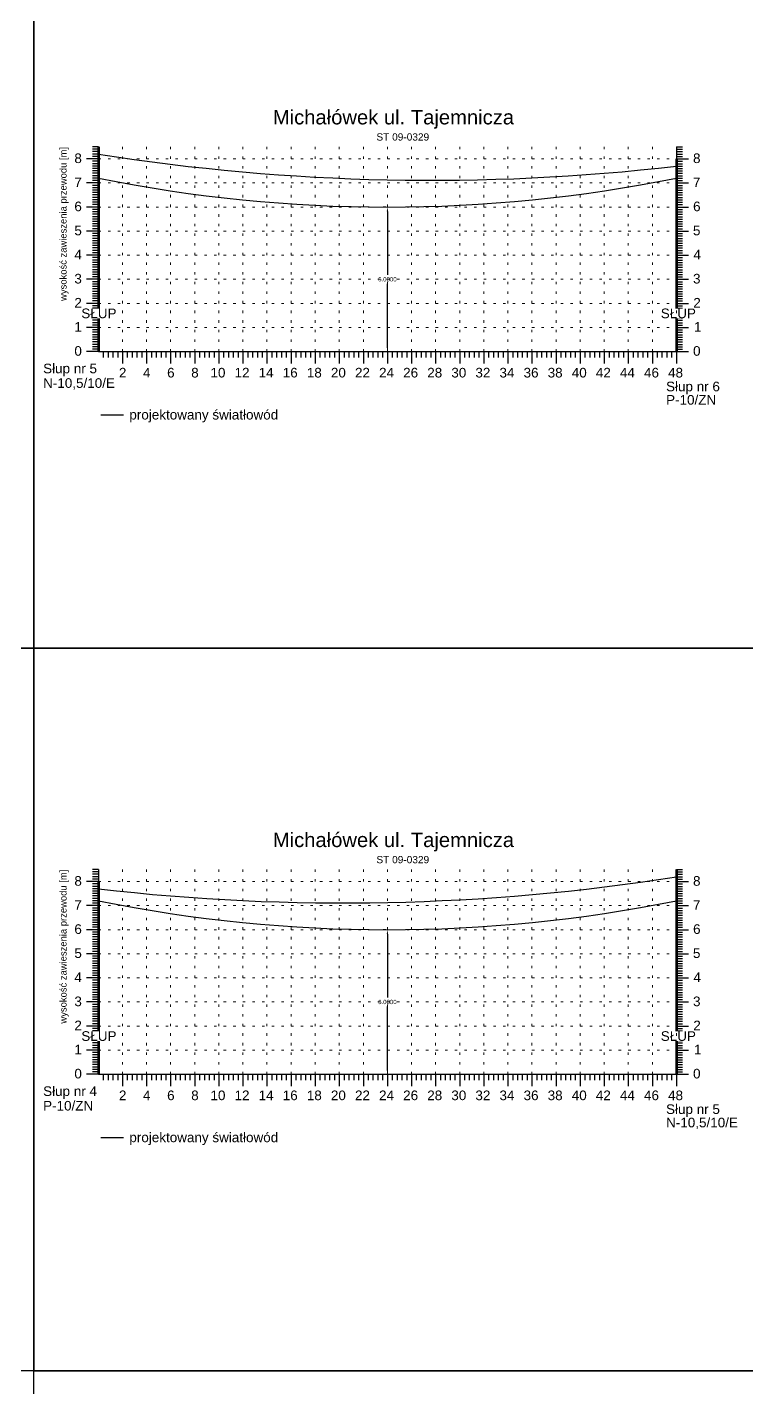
# Model space of a CAD drawing. Header units: metres. Extents: x -155 to 1812, y 681 to 886.
# Drawn here: x 1104.3 to 1134.2, y 739.8 to 796.3 of the extents above; entities that cross this region are included whole.
import ezdxf

# ---------------------------------------------------------------- set-up
doc = ezdxf.new("R2010")
doc.units = ezdxf.units.M
doc.header["$MEASUREMENT"] = 0
doc.linetypes.add('ACAD_ISO07W100', pattern=[3, 0, -3])
doc.layers.add('ramka', color=7, linetype='Continuous', plot=False)
doc.styles.get("Standard").update_dxf_attribs({"font": 'arial.ttf'})
doc.dimstyles.get("Standard").update_dxf_attribs({"dimtxt": 0.18, "dimasz": 0.18, "dimexe": 0.18, "dimexo": 0.0625, "dimgap": 0.09, "dimtad": 0, "dimtih": 1, "dimtoh": 1, "dimdec": 4, "dimzin": 0, "dimdsep": 46, "dimtxsty": 'Standard', "dimcen": 0.09, "dimadec": 0, "dimazin": 0, "dimtfac": 1, "dimtdec": 4, "dimtofl": 0, "dimtmove": 0, "dimatfit": 3, "dimfxl": 1, "dimtolj": 1, "dimtzin": 0, "dimarcsym": 0})

# ---------------------------------------------------------------- blocks, each defined once
blk = doc.blocks.new('*D316')
at = {"color": 0, "lineweight": -2}
for p, q in [((1119.167, 788.833), (1119.049, 788.833)), ((1119.229, 788.653), (1119.229, 786.015)), ((1119.229, 783.013), (1119.229, 785.651)), ((1109.892, 782.833), (1119.409, 782.833))]:
    blk.add_line(p, q, dxfattribs=at)
at = {"color": 0}
for points in [[(1119.259, 788.653), (1119.199, 788.653), (1119.229, 788.833)], [(1119.199, 783.013), (1119.259, 783.013), (1119.229, 782.833)]]:
    blk.add_solid(points, dxfattribs=at)
at = {"layer": 'Defpoints', "color": 0}
for p in [(1119.229, 788.833), (1109.829, 782.833), (1119.229, 782.833)]:
    blk.add_point(p, dxfattribs=at)
at = {"color": 0, "lineweight": 25, "insert": (1119.229, 785.833), "char_height": 0.18, "attachment_point": 5}
blk.add_mtext('\\A1;6.0000', dxfattribs=at)
blk = doc.blocks.new('*D215')
at = {"color": 0, "lineweight": -2}
for p, q in [((1119.167, 758.833), (1119.049, 758.833)), ((1119.229, 758.653), (1119.229, 756.015)), ((1119.229, 753.013), (1119.229, 755.651)), ((1109.892, 752.833), (1119.409, 752.833))]:
    blk.add_line(p, q, dxfattribs=at)
at = {"color": 0}
for points in [[(1119.259, 758.653), (1119.199, 758.653), (1119.229, 758.833)], [(1119.199, 753.013), (1119.259, 753.013), (1119.229, 752.833)]]:
    blk.add_solid(points, dxfattribs=at)
at = {"layer": 'Defpoints', "color": 0}
for p in [(1119.229, 758.833), (1109.829, 752.833), (1119.229, 752.833)]:
    blk.add_point(p, dxfattribs=at)
at = {"color": 0, "lineweight": 25, "insert": (1119.229, 755.833), "char_height": 0.18, "attachment_point": 5}
blk.add_mtext('\\A1;6.0000', dxfattribs=at)

msp = doc.modelspace()

# ---------------------------------------------------------------- linework, layer by layer
for p, q in [((1107.22936, 791.33334), (1106.97936, 791.33334)), ((1107.22936, 791.33334), (1107.22936, 782.83334)), ((1131.22936, 791.33334), (1131.22936, 782.83334)), ((1131.22936, 791.33334), (1131.47936, 791.33334)), ((1107.22936, 790.83334), (1106.72936, 790.83334)), ((1107.22936, 790.83334), (1106.72936, 790.83334)), ((1107.22936, 791.23334), (1106.97936, 791.23334)), ((1107.22936, 791.13334), (1106.97936, 791.13334)), ((1107.22936, 791.03334), (1106.97936, 791.03334)), ((1107.22936, 790.93334), (1106.97936, 790.93334)), ((1107.22936, 790.73334), (1106.97936, 790.73334)), ((1131.22936, 791.23334), (1131.47936, 791.23334)), ((1131.22936, 791.13334), (1131.47936, 791.13334)), ((1131.22936, 791.03334), (1131.47936, 791.03334)), ((1131.22936, 790.93334), (1131.47936, 790.93334)), ((1131.22936, 790.83334), (1131.72936, 790.83334)), ((1131.22936, 790.83334), (1131.72936, 790.83334)), ((1131.22936, 790.73334), (1131.47936, 790.73334)), ((1107.22936, 790.63334), (1106.97936, 790.63334)), ((1107.22936, 790.53334), (1106.97936, 790.53334)), ((1107.22936, 790.43334), (1106.97936, 790.43334)), ((1107.22936, 790.33334), (1106.97936, 790.33334)), ((1107.22936, 790.23334), (1106.97936, 790.23334)), ((1131.22936, 790.63334), (1131.47936, 790.63334)), ((1131.22936, 790.53334), (1131.47936, 790.53334)), ((1131.22936, 790.43334), (1131.47936, 790.43334)), ((1131.22936, 790.33334), (1131.47936, 790.33334)), ((1131.22936, 790.23334), (1131.47936, 790.23334)), ((1107.22936, 789.83334), (1106.72936, 789.83334)), ((1107.22936, 789.83334), (1106.72936, 789.83334)), ((1107.22936, 790.13334), (1106.97936, 790.13334)), ((1107.22936, 790.03334), (1106.97936, 790.03334)), ((1107.22936, 789.93334), (1106.97936, 789.93334)), ((1107.22936, 789.73334), (1106.97936, 789.73334)), ((1107.22936, 789.63334), (1106.97936, 789.63334)), ((1131.22936, 790.13334), (1131.47936, 790.13334)), ((1131.22936, 790.03334), (1131.47936, 790.03334)), ((1131.22936, 789.93334), (1131.47936, 789.93334)), ((1131.22936, 789.83334), (1131.72936, 789.83334)), ((1131.22936, 789.83334), (1131.72936, 789.83334)), ((1131.22936, 789.73334), (1131.47936, 789.73334)), ((1131.22936, 789.63334), (1131.47936, 789.63334)), ((1107.22936, 789.53334), (1106.97936, 789.53334)), ((1107.22936, 789.43334), (1106.97936, 789.43334)), ((1107.22936, 789.33334), (1106.97936, 789.33334)), ((1107.22936, 789.23334), (1106.97936, 789.23334)), ((1107.22936, 789.13334), (1106.97936, 789.13334)), ((1107.22936, 789.03334), (1106.97936, 789.03334)), ((1131.22936, 789.53334), (1131.47936, 789.53334)), ((1131.22936, 789.43334), (1131.47936, 789.43334)), ((1131.22936, 789.33334), (1131.47936, 789.33334)), ((1131.22936, 789.23334), (1131.47936, 789.23334)), ((1131.22936, 789.13334), (1131.47936, 789.13334)), ((1131.22936, 789.03334), (1131.47936, 789.03334)), ((1107.22936, 788.83334), (1106.72936, 788.83334)), ((1107.22936, 788.83334), (1106.72936, 788.83334)), ((1107.22936, 788.93334), (1106.97936, 788.93334)), ((1107.22936, 788.73334), (1106.97936, 788.73334)), ((1107.22936, 788.63334), (1106.97936, 788.63334)), ((1107.22936, 788.53334), (1106.97936, 788.53334)), ((1131.22936, 788.93334), (1131.47936, 788.93334)), ((1131.22936, 788.83334), (1131.72936, 788.83334)), ((1131.22936, 788.83334), (1131.72936, 788.83334)), ((1131.22936, 788.73334), (1131.47936, 788.73334)), ((1131.22936, 788.63334), (1131.47936, 788.63334)), ((1131.22936, 788.53334), (1131.47936, 788.53334)), ((1107.22936, 788.43334), (1106.97936, 788.43334)), ((1107.22936, 788.33334), (1106.97936, 788.33334)), ((1107.22936, 788.23334), (1106.97936, 788.23334)), ((1107.22936, 788.13334), (1106.97936, 788.13334)), ((1107.22936, 788.03334), (1106.97936, 788.03334)), ((1107.22936, 787.93334), (1106.97936, 787.93334)), ((1131.22936, 788.43334), (1131.47936, 788.43334)), ((1131.22936, 788.33334), (1131.47936, 788.33334)), ((1131.22936, 788.23334), (1131.47936, 788.23334)), ((1131.22936, 788.13334), (1131.47936, 788.13334)), ((1131.22936, 788.03334), (1131.47936, 788.03334)), ((1131.22936, 787.93334), (1131.47936, 787.93334)), ((1107.22936, 787.83334), (1106.72936, 787.83334)), ((1107.22936, 787.83334), (1106.72936, 787.83334)), ((1107.22936, 787.73334), (1106.97936, 787.73334)), ((1107.22936, 787.63334), (1106.97936, 787.63334)), ((1107.22936, 787.53334), (1106.97936, 787.53334)), ((1107.22936, 787.43334), (1106.97936, 787.43334)), ((1131.22936, 787.83334), (1131.72936, 787.83334)), ((1131.22936, 787.83334), (1131.72936, 787.83334)), ((1131.22936, 787.73334), (1131.47936, 787.73334)), ((1131.22936, 787.63334), (1131.47936, 787.63334)), ((1131.22936, 787.53334), (1131.47936, 787.53334)), ((1131.22936, 787.43334), (1131.47936, 787.43334)), ((1107.22936, 786.83334), (1106.72936, 786.83334)), ((1107.22936, 786.83334), (1106.72936, 786.83334)), ((1107.22936, 787.33334), (1106.97936, 787.33334)), ((1107.22936, 787.23334), (1106.97936, 787.23334)), ((1107.22936, 787.13334), (1106.97936, 787.13334)), ((1107.22936, 787.03334), (1106.97936, 787.03334)), ((1107.22936, 786.93334), (1106.97936, 786.93334)), ((1131.22936, 787.33334), (1131.47936, 787.33334)), ((1131.22936, 787.23334), (1131.47936, 787.23334)), ((1131.22936, 787.13334), (1131.47936, 787.13334)), ((1131.22936, 787.03334), (1131.47936, 787.03334)), ((1131.22936, 786.93334), (1131.47936, 786.93334)), ((1131.22936, 786.83334), (1131.72936, 786.83334)), ((1131.22936, 786.83334), (1131.72936, 786.83334)), ((1107.22936, 786.73334), (1106.97936, 786.73334)), ((1107.22936, 786.63334), (1106.97936, 786.63334)), ((1107.22936, 786.53334), (1106.97936, 786.53334)), ((1107.22936, 786.43334), (1106.97936, 786.43334)), ((1107.22936, 786.33334), (1106.97936, 786.33334)), ((1107.22936, 786.23334), (1106.97936, 786.23334)), ((1131.22936, 786.73334), (1131.47936, 786.73334)), ((1131.22936, 786.63334), (1131.47936, 786.63334)), ((1131.22936, 786.53334), (1131.47936, 786.53334)), ((1131.22936, 786.43334), (1131.47936, 786.43334)), ((1131.22936, 786.33334), (1131.47936, 786.33334)), ((1131.22936, 786.23334), (1131.47936, 786.23334)), ((1107.22936, 785.83334), (1106.72936, 785.83334)), ((1107.22936, 785.83334), (1106.72936, 785.83334)), ((1107.22936, 786.13334), (1106.97936, 786.13334)), ((1107.22936, 786.03334), (1106.97936, 786.03334)), ((1107.22936, 785.93334), (1106.97936, 785.93334)), ((1107.22936, 785.73334), (1106.97936, 785.73334)), ((1131.22936, 786.13334), (1131.47936, 786.13334)), ((1131.22936, 786.03334), (1131.47936, 786.03334)), ((1131.22936, 785.93334), (1131.47936, 785.93334)), ((1131.22936, 785.83334), (1131.72936, 785.83334)), ((1131.22936, 785.83334), (1131.72936, 785.83334)), ((1131.22936, 785.73334), (1131.47936, 785.73334)), ((1107.22936, 785.63334), (1106.97936, 785.63334)), ((1107.22936, 785.53334), (1106.97936, 785.53334)), ((1107.22936, 785.43334), (1106.97936, 785.43334)), ((1107.22936, 785.33334), (1106.97936, 785.33334)), ((1107.22936, 785.23334), (1106.97936, 785.23334)), ((1107.22936, 785.13334), (1106.97936, 785.13334)), ((1131.22936, 785.63334), (1131.47936, 785.63334)), ((1131.22936, 785.53334), (1131.47936, 785.53334)), ((1131.22936, 785.43334), (1131.47936, 785.43334)), ((1131.22936, 785.33334), (1131.47936, 785.33334)), ((1131.22936, 785.23334), (1131.47936, 785.23334)), ((1131.22936, 785.13334), (1131.47936, 785.13334)), ((1107.22936, 784.83334), (1106.72936, 784.83334)), ((1107.22936, 784.83334), (1106.72936, 784.83334)), ((1107.22936, 785.03334), (1106.97936, 785.03334)), ((1107.22936, 784.93334), (1106.97936, 784.93334)), ((1107.22936, 784.73334), (1106.97936, 784.73334)), ((1107.22936, 784.63334), (1106.97936, 784.63334)), ((1107.22936, 784.53334), (1106.97936, 784.53334)), ((1131.22936, 785.03334), (1131.47936, 785.03334)), ((1131.22936, 784.93334), (1131.47936, 784.93334)), ((1131.22936, 784.83334), (1131.72936, 784.83334)), ((1131.22936, 784.83334), (1131.72936, 784.83334)), ((1131.22936, 784.73334), (1131.47936, 784.73334)), ((1131.22936, 784.63334), (1131.47936, 784.63334)), ((1131.22936, 784.53334), (1131.47936, 784.53334)), ((1107.22936, 784.43334), (1106.97936, 784.43334)), ((1107.22936, 784.33334), (1106.97936, 784.33334)), ((1107.22936, 784.23334), (1106.97936, 784.23334)), ((1107.22936, 784.13334), (1106.97936, 784.13334)), ((1107.22936, 784.03334), (1106.97936, 784.03334)), ((1131.22936, 784.43334), (1131.47936, 784.43334)), ((1131.22936, 784.33334), (1131.47936, 784.33334)), ((1131.22936, 784.23334), (1131.47936, 784.23334)), ((1131.22936, 784.13334), (1131.47936, 784.13334)), ((1131.22936, 784.03334), (1131.47936, 784.03334)), ((1107.22936, 783.83334), (1106.72936, 783.83334)), ((1107.22936, 783.83334), (1106.72936, 783.83334)), ((1107.22936, 783.93334), (1106.97936, 783.93334)), ((1107.22936, 783.73334), (1106.97936, 783.73334)), ((1107.22936, 783.63334), (1106.97936, 783.63334)), ((1107.22936, 783.53334), (1106.97936, 783.53334)), ((1107.22936, 783.43334), (1106.97936, 783.43334)), ((1131.22936, 783.93334), (1131.47936, 783.93334)), ((1131.22936, 783.83334), (1131.72936, 783.83334)), ((1131.22936, 783.83334), (1131.72936, 783.83334)), ((1131.22936, 783.73334), (1131.47936, 783.73334)), ((1131.22936, 783.63334), (1131.47936, 783.63334)), ((1131.22936, 783.53334), (1131.47936, 783.53334)), ((1131.22936, 783.43334), (1131.47936, 783.43334)), ((1107.22936, 782.83334), (1106.72936, 782.83334)), ((1107.22936, 783.33334), (1106.97936, 783.33334)), ((1107.22936, 783.23334), (1106.97936, 783.23334)), ((1107.22936, 783.13334), (1106.97936, 783.13334)), ((1107.22936, 783.03334), (1106.97936, 783.03334)), ((1107.22936, 782.93334), (1106.97936, 782.93334)), ((1107.22936, 782.83334), (1106.97936, 782.83334)), ((1107.22936, 782.83334), (1131.72936, 782.83334)), ((1107.42936, 782.83334), (1107.42936, 782.58334)), ((1107.62936, 782.83334), (1107.62936, 782.58334)), ((1107.82936, 782.83334), (1107.82936, 782.58334)), ((1108.02936, 782.83334), (1108.02936, 782.58334)), ((1108.22936, 782.83334), (1108.22936, 782.33334)), ((1108.42936, 782.83334), (1108.42936, 782.58334)), ((1108.62936, 782.83334), (1108.62936, 782.58334)), ((1108.82936, 782.83334), (1108.82936, 782.58334)), ((1109.02936, 782.83334), (1109.02936, 782.58334)), ((1109.22936, 782.83334), (1109.22936, 782.33334)), ((1109.42936, 782.83334), (1109.42936, 782.58334)), ((1109.62936, 782.83334), (1109.62936, 782.58334)), ((1109.82936, 782.83334), (1109.82936, 782.58334)), ((1110.02936, 782.83334), (1110.02936, 782.58334)), ((1110.22936, 782.83334), (1110.22936, 782.33334)), ((1110.42936, 782.83334), (1110.42936, 782.58334)), ((1110.62936, 782.83334), (1110.62936, 782.58334)), ((1110.82936, 782.83334), (1110.82936, 782.58334)), ((1111.02936, 782.83334), (1111.02936, 782.58334)), ((1111.22936, 782.83334), (1111.22936, 782.33334)), ((1111.42936, 782.83334), (1111.42936, 782.58334)), ((1111.62936, 782.83334), (1111.62936, 782.58334)), ((1111.82936, 782.83334), (1111.82936, 782.58334)), ((1112.02936, 782.83334), (1112.02936, 782.58334)), ((1112.22936, 782.83334), (1112.22936, 782.33334)), ((1112.42936, 782.83334), (1112.42936, 782.58334)), ((1112.62936, 782.83334), (1112.62936, 782.58334)), ((1112.82936, 782.83334), (1112.82936, 782.58334)), ((1113.02936, 782.83334), (1113.02936, 782.58334)), ((1113.22936, 782.83334), (1113.22936, 782.33334)), ((1113.42936, 782.83334), (1113.42936, 782.58334)), ((1113.62936, 782.83334), (1113.62936, 782.58334)), ((1113.82936, 782.83334), (1113.82936, 782.58334)), ((1114.02936, 782.83334), (1114.02936, 782.58334)), ((1114.22936, 782.83334), (1114.22936, 782.33334)), ((1114.42936, 782.83334), (1114.42936, 782.58334)), ((1114.62936, 782.83334), (1114.62936, 782.58334)), ((1114.82936, 782.83334), (1114.82936, 782.58334)), ((1115.02936, 782.83334), (1115.02936, 782.58334)), ((1115.22936, 782.83334), (1115.22936, 782.33334)), ((1115.42936, 782.83334), (1115.42936, 782.58334)), ((1115.62936, 782.83334), (1115.62936, 782.58334)), ((1115.82936, 782.83334), (1115.82936, 782.58334)), ((1116.02936, 782.83334), (1116.02936, 782.58334)), ((1116.22936, 782.83334), (1116.22936, 782.33334)), ((1116.42936, 782.83334), (1116.42936, 782.58334)), ((1116.62936, 782.83334), (1116.62936, 782.58334)), ((1116.82936, 782.83334), (1116.82936, 782.58334)), ((1117.02936, 782.83334), (1117.02936, 782.58334)), ((1117.22936, 782.83334), (1117.22936, 782.33334)), ((1117.42936, 782.83334), (1117.42936, 782.58334)), ((1117.62936, 782.83334), (1117.62936, 782.58334)), ((1117.82936, 782.83334), (1117.82936, 782.58334)), ((1118.02936, 782.83334), (1118.02936, 782.58334)), ((1118.22936, 782.83334), (1118.22936, 782.33334)), ((1118.42936, 782.83334), (1118.42936, 782.58334)), ((1118.62936, 782.83334), (1118.62936, 782.58334)), ((1118.82936, 782.83334), (1118.82936, 782.58334)), ((1119.02936, 782.83334), (1119.02936, 782.58334)), ((1119.22936, 782.83334), (1119.22936, 782.33334)), ((1119.42936, 782.83334), (1119.42936, 782.58334)), ((1119.62936, 782.83334), (1119.62936, 782.58334)), ((1119.82936, 782.83334), (1119.82936, 782.58334)), ((1120.02936, 782.83334), (1120.02936, 782.58334)), ((1120.22936, 782.83334), (1120.22936, 782.33334)), ((1120.42936, 782.83334), (1120.42936, 782.58334)), ((1120.62936, 782.83334), (1120.62936, 782.58334)), ((1120.82936, 782.83334), (1120.82936, 782.58334)), ((1121.02936, 782.83334), (1121.02936, 782.58334)), ((1121.22936, 782.83334), (1121.22936, 782.33334)), ((1121.42936, 782.83334), (1121.42936, 782.58334)), ((1121.62936, 782.83334), (1121.62936, 782.58334)), ((1121.82936, 782.83334), (1121.82936, 782.58334)), ((1122.02936, 782.83334), (1122.02936, 782.58334)), ((1122.22936, 782.83334), (1122.22936, 782.33334)), ((1122.42936, 782.83334), (1122.42936, 782.58334)), ((1122.62936, 782.83334), (1122.62936, 782.58334)), ((1122.82936, 782.83334), (1122.82936, 782.58334)), ((1123.02936, 782.83334), (1123.02936, 782.58334)), ((1123.22936, 782.83334), (1123.22936, 782.33334)), ((1123.42936, 782.83334), (1123.42936, 782.58334)), ((1123.62936, 782.83334), (1123.62936, 782.58334)), ((1123.82936, 782.83334), (1123.82936, 782.58334)), ((1124.02936, 782.83334), (1124.02936, 782.58334)), ((1124.22936, 782.83334), (1124.22936, 782.33334)), ((1124.42936, 782.83334), (1124.42936, 782.58334)), ((1124.62936, 782.83334), (1124.62936, 782.58334)), ((1124.82936, 782.83334), (1124.82936, 782.58334)), ((1125.02936, 782.83334), (1125.02936, 782.58334)), ((1125.22936, 782.83334), (1125.22936, 782.33334)), ((1125.42936, 782.83334), (1125.42936, 782.58334)), ((1125.62936, 782.83334), (1125.62936, 782.58334)), ((1125.82936, 782.83334), (1125.82936, 782.58334)), ((1126.02936, 782.83334), (1126.02936, 782.58334)), ((1126.22936, 782.83334), (1126.22936, 782.33334)), ((1126.22936, 782.83334), (1126.22936, 782.33334)), ((1126.42936, 782.83334), (1126.42936, 782.58334)), ((1126.62936, 782.83334), (1126.62936, 782.58334)), ((1126.82936, 782.83334), (1126.82936, 782.58334)), ((1127.02936, 782.83334), (1127.02936, 782.58334)), ((1127.22936, 782.83334), (1127.22936, 782.33334)), ((1127.22936, 782.83334), (1127.22936, 782.33334)), ((1127.42936, 782.83334), (1127.42936, 782.58334)), ((1127.62936, 782.83334), (1127.62936, 782.58334)), ((1127.82936, 782.83334), (1127.82936, 782.58334)), ((1128.02936, 782.83334), (1128.02936, 782.58334)), ((1128.22936, 782.83334), (1128.22936, 782.33334)), ((1128.22936, 782.83334), (1128.22936, 782.33334)), ((1128.42936, 782.83334), (1128.42936, 782.58334)), ((1128.62936, 782.83334), (1128.62936, 782.58334)), ((1128.82936, 782.83334), (1128.82936, 782.58334)), ((1129.02936, 782.83334), (1129.02936, 782.58334)), ((1129.22936, 782.83334), (1129.22936, 782.33334)), ((1129.22936, 782.83334), (1129.22936, 782.33334)), ((1129.42936, 782.83334), (1129.42936, 782.58334)), ((1129.62936, 782.83334), (1129.62936, 782.58334)), ((1129.82936, 782.83334), (1129.82936, 782.58334)), ((1130.02936, 782.83334), (1130.02936, 782.58334)), ((1130.22936, 782.83334), (1130.22936, 782.33334)), ((1130.22936, 782.83334), (1130.22936, 782.33334)), ((1130.42936, 782.83334), (1130.42936, 782.58334)), ((1130.62936, 782.83334), (1130.62936, 782.58334)), ((1130.82936, 782.83334), (1130.82936, 782.58334)), ((1131.02936, 782.83334), (1131.02936, 782.58334)), ((1131.22936, 783.33334), (1131.47936, 783.33334)), ((1131.22936, 783.23334), (1131.47936, 783.23334)), ((1131.22936, 783.13334), (1131.47936, 783.13334)), ((1131.22936, 783.03334), (1131.47936, 783.03334)), ((1131.22936, 782.93334), (1131.47936, 782.93334)), ((1131.22936, 782.83334), (1131.72936, 782.83334)), ((1131.22936, 782.83334), (1131.47936, 782.83334)), ((1131.22936, 782.83334), (1131.22936, 782.33334)), ((1131.22936, 782.83334), (1131.22936, 782.33334)), ((1107.22936, 760.83334), (1106.72936, 760.83334)), ((1107.22936, 760.83334), (1106.72936, 760.83334)), ((1107.22936, 761.33334), (1106.97936, 761.33334)), ((1107.22936, 761.23334), (1106.97936, 761.23334)), ((1107.22936, 761.13334), (1106.97936, 761.13334)), ((1107.22936, 761.03334), (1106.97936, 761.03334)), ((1107.22936, 760.93334), (1106.97936, 760.93334)), ((1107.22936, 761.33334), (1107.22936, 752.83334)), ((1131.22936, 761.33334), (1131.22936, 752.83334)), ((1131.22936, 761.33334), (1131.47936, 761.33334)), ((1131.22936, 761.23334), (1131.47936, 761.23334)), ((1131.22936, 761.13334), (1131.47936, 761.13334)), ((1131.22936, 761.03334), (1131.47936, 761.03334)), ((1131.22936, 760.93334), (1131.47936, 760.93334)), ((1131.22936, 760.83334), (1131.72936, 760.83334)), ((1131.22936, 760.83334), (1131.72936, 760.83334)), ((1107.22936, 760.73334), (1106.97936, 760.73334)), ((1107.22936, 760.63334), (1106.97936, 760.63334)), ((1107.22936, 760.53334), (1106.97936, 760.53334)), ((1107.22936, 760.43334), (1106.97936, 760.43334)), ((1107.22936, 760.33334), (1106.97936, 760.33334)), ((1107.22936, 760.23334), (1106.97936, 760.23334)), ((1131.22936, 760.73334), (1131.47936, 760.73334)), ((1131.22936, 760.63334), (1131.47936, 760.63334)), ((1131.22936, 760.53334), (1131.47936, 760.53334)), ((1131.22936, 760.43334), (1131.47936, 760.43334)), ((1131.22936, 760.33334), (1131.47936, 760.33334)), ((1131.22936, 760.23334), (1131.47936, 760.23334)), ((1107.22936, 759.83334), (1106.72936, 759.83334)), ((1107.22936, 759.83334), (1106.72936, 759.83334)), ((1107.22936, 760.13334), (1106.97936, 760.13334)), ((1107.22936, 760.03334), (1106.97936, 760.03334)), ((1107.22936, 759.93334), (1106.97936, 759.93334)), ((1107.22936, 759.73334), (1106.97936, 759.73334)), ((1131.22936, 760.13334), (1131.47936, 760.13334)), ((1131.22936, 760.03334), (1131.47936, 760.03334)), ((1131.22936, 759.93334), (1131.47936, 759.93334)), ((1131.22936, 759.83334), (1131.72936, 759.83334)), ((1131.22936, 759.83334), (1131.72936, 759.83334)), ((1131.22936, 759.73334), (1131.47936, 759.73334)), ((1107.22936, 759.63334), (1106.97936, 759.63334)), ((1107.22936, 759.53334), (1106.97936, 759.53334)), ((1107.22936, 759.43334), (1106.97936, 759.43334)), ((1107.22936, 759.33334), (1106.97936, 759.33334)), ((1107.22936, 759.23334), (1106.97936, 759.23334)), ((1107.22936, 759.13334), (1106.97936, 759.13334)), ((1131.22936, 759.63334), (1131.47936, 759.63334)), ((1131.22936, 759.53334), (1131.47936, 759.53334)), ((1131.22936, 759.43334), (1131.47936, 759.43334)), ((1131.22936, 759.33334), (1131.47936, 759.33334)), ((1131.22936, 759.23334), (1131.47936, 759.23334)), ((1131.22936, 759.13334), (1131.47936, 759.13334)), ((1107.22936, 758.83334), (1106.72936, 758.83334)), ((1107.22936, 758.83334), (1106.72936, 758.83334)), ((1107.22936, 759.03334), (1106.97936, 759.03334)), ((1107.22936, 758.93334), (1106.97936, 758.93334)), ((1107.22936, 758.73334), (1106.97936, 758.73334)), ((1107.22936, 758.63334), (1106.97936, 758.63334)), ((1131.22936, 759.03334), (1131.47936, 759.03334)), ((1131.22936, 758.93334), (1131.47936, 758.93334)), ((1131.22936, 758.83334), (1131.72936, 758.83334)), ((1131.22936, 758.83334), (1131.72936, 758.83334)), ((1131.22936, 758.73334), (1131.47936, 758.73334)), ((1131.22936, 758.63334), (1131.47936, 758.63334)), ((1107.22936, 758.53334), (1106.97936, 758.53334)), ((1107.22936, 758.43334), (1106.97936, 758.43334)), ((1107.22936, 758.33334), (1106.97936, 758.33334)), ((1107.22936, 758.23334), (1106.97936, 758.23334)), ((1107.22936, 758.13334), (1106.97936, 758.13334)), ((1107.22936, 758.03334), (1106.97936, 758.03334)), ((1131.22936, 758.53334), (1131.47936, 758.53334)), ((1131.22936, 758.43334), (1131.47936, 758.43334)), ((1131.22936, 758.33334), (1131.47936, 758.33334)), ((1131.22936, 758.23334), (1131.47936, 758.23334)), ((1131.22936, 758.13334), (1131.47936, 758.13334)), ((1131.22936, 758.03334), (1131.47936, 758.03334)), ((1107.22936, 757.83334), (1106.72936, 757.83334)), ((1107.22936, 757.83334), (1106.72936, 757.83334)), ((1107.22936, 757.93334), (1106.97936, 757.93334)), ((1107.22936, 757.73334), (1106.97936, 757.73334)), ((1107.22936, 757.63334), (1106.97936, 757.63334)), ((1107.22936, 757.53334), (1106.97936, 757.53334)), ((1107.22936, 757.43334), (1106.97936, 757.43334)), ((1131.22936, 757.93334), (1131.47936, 757.93334)), ((1131.22936, 757.83334), (1131.72936, 757.83334)), ((1131.22936, 757.83334), (1131.72936, 757.83334)), ((1131.22936, 757.73334), (1131.47936, 757.73334)), ((1131.22936, 757.63334), (1131.47936, 757.63334)), ((1131.22936, 757.53334), (1131.47936, 757.53334)), ((1131.22936, 757.43334), (1131.47936, 757.43334)), ((1107.22936, 757.33334), (1106.97936, 757.33334)), ((1107.22936, 757.23334), (1106.97936, 757.23334)), ((1107.22936, 757.13334), (1106.97936, 757.13334)), ((1107.22936, 757.03334), (1106.97936, 757.03334)), ((1107.22936, 756.93334), (1106.97936, 756.93334)), ((1131.22936, 757.33334), (1131.47936, 757.33334)), ((1131.22936, 757.23334), (1131.47936, 757.23334)), ((1131.22936, 757.13334), (1131.47936, 757.13334)), ((1131.22936, 757.03334), (1131.47936, 757.03334)), ((1131.22936, 756.93334), (1131.47936, 756.93334)), ((1107.22936, 756.83334), (1106.72936, 756.83334)), ((1107.22936, 756.83334), (1106.72936, 756.83334)), ((1107.22936, 756.73334), (1106.97936, 756.73334)), ((1107.22936, 756.63334), (1106.97936, 756.63334)), ((1107.22936, 756.53334), (1106.97936, 756.53334)), ((1107.22936, 756.43334), (1106.97936, 756.43334)), ((1107.22936, 756.33334), (1106.97936, 756.33334)), ((1131.22936, 756.83334), (1131.72936, 756.83334)), ((1131.22936, 756.83334), (1131.72936, 756.83334)), ((1131.22936, 756.73334), (1131.47936, 756.73334)), ((1131.22936, 756.63334), (1131.47936, 756.63334)), ((1131.22936, 756.53334), (1131.47936, 756.53334)), ((1131.22936, 756.43334), (1131.47936, 756.43334)), ((1131.22936, 756.33334), (1131.47936, 756.33334)), ((1107.22936, 755.83334), (1106.72936, 755.83334)), ((1107.22936, 755.83334), (1106.72936, 755.83334)), ((1107.22936, 756.23334), (1106.97936, 756.23334)), ((1107.22936, 756.13334), (1106.97936, 756.13334)), ((1107.22936, 756.03334), (1106.97936, 756.03334)), ((1107.22936, 755.93334), (1106.97936, 755.93334)), ((1107.22936, 755.73334), (1106.97936, 755.73334)), ((1131.22936, 756.23334), (1131.47936, 756.23334)), ((1131.22936, 756.13334), (1131.47936, 756.13334)), ((1131.22936, 756.03334), (1131.47936, 756.03334)), ((1131.22936, 755.93334), (1131.47936, 755.93334)), ((1131.22936, 755.83334), (1131.72936, 755.83334)), ((1131.22936, 755.83334), (1131.72936, 755.83334)), ((1131.22936, 755.73334), (1131.47936, 755.73334)), ((1107.22936, 755.63334), (1106.97936, 755.63334)), ((1107.22936, 755.53334), (1106.97936, 755.53334)), ((1107.22936, 755.43334), (1106.97936, 755.43334)), ((1107.22936, 755.33334), (1106.97936, 755.33334)), ((1107.22936, 755.23334), (1106.97936, 755.23334)), ((1131.22936, 755.63334), (1131.47936, 755.63334)), ((1131.22936, 755.53334), (1131.47936, 755.53334)), ((1131.22936, 755.43334), (1131.47936, 755.43334)), ((1131.22936, 755.33334), (1131.47936, 755.33334)), ((1131.22936, 755.23334), (1131.47936, 755.23334)), ((1107.22936, 754.83334), (1106.72936, 754.83334)), ((1107.22936, 754.83334), (1106.72936, 754.83334)), ((1107.22936, 755.13334), (1106.97936, 755.13334)), ((1107.22936, 755.03334), (1106.97936, 755.03334)), ((1107.22936, 754.93334), (1106.97936, 754.93334)), ((1107.22936, 754.73334), (1106.97936, 754.73334)), ((1107.22936, 754.63334), (1106.97936, 754.63334)), ((1131.22936, 755.13334), (1131.47936, 755.13334)), ((1131.22936, 755.03334), (1131.47936, 755.03334)), ((1131.22936, 754.93334), (1131.47936, 754.93334)), ((1131.22936, 754.83334), (1131.72936, 754.83334)), ((1131.22936, 754.83334), (1131.72936, 754.83334)), ((1131.22936, 754.73334), (1131.47936, 754.73334)), ((1131.22936, 754.63334), (1131.47936, 754.63334)), ((1107.22936, 754.53334), (1106.97936, 754.53334)), ((1107.22936, 754.43334), (1106.97936, 754.43334)), ((1107.22936, 754.33334), (1106.97936, 754.33334)), ((1107.22936, 754.23334), (1106.97936, 754.23334)), ((1107.22936, 754.13334), (1106.97936, 754.13334)), ((1107.22936, 754.03334), (1106.97936, 754.03334)), ((1131.22936, 754.53334), (1131.47936, 754.53334)), ((1131.22936, 754.43334), (1131.47936, 754.43334)), ((1131.22936, 754.33334), (1131.47936, 754.33334)), ((1131.22936, 754.23334), (1131.47936, 754.23334)), ((1131.22936, 754.13334), (1131.47936, 754.13334)), ((1131.22936, 754.03334), (1131.47936, 754.03334)), ((1107.22936, 753.83334), (1106.72936, 753.83334)), ((1107.22936, 753.83334), (1106.72936, 753.83334)), ((1107.22936, 753.93334), (1106.97936, 753.93334)), ((1107.22936, 753.73334), (1106.97936, 753.73334)), ((1107.22936, 753.63334), (1106.97936, 753.63334)), ((1107.22936, 753.53334), (1106.97936, 753.53334)), ((1131.22936, 753.93334), (1131.47936, 753.93334)), ((1131.22936, 753.83334), (1131.72936, 753.83334)), ((1131.22936, 753.83334), (1131.72936, 753.83334)), ((1131.22936, 753.73334), (1131.47936, 753.73334)), ((1131.22936, 753.63334), (1131.47936, 753.63334)), ((1131.22936, 753.53334), (1131.47936, 753.53334)), ((1107.22936, 753.43334), (1106.97936, 753.43334)), ((1107.22936, 753.33334), (1106.97936, 753.33334)), ((1107.22936, 753.23334), (1106.97936, 753.23334)), ((1107.22936, 753.13334), (1106.97936, 753.13334)), ((1107.22936, 753.03334), (1106.97936, 753.03334)), ((1107.22936, 752.93334), (1106.97936, 752.93334)), ((1131.22936, 753.43334), (1131.47936, 753.43334)), ((1131.22936, 753.33334), (1131.47936, 753.33334)), ((1131.22936, 753.23334), (1131.47936, 753.23334)), ((1131.22936, 753.13334), (1131.47936, 753.13334)), ((1131.22936, 753.03334), (1131.47936, 753.03334)), ((1131.22936, 752.93334), (1131.47936, 752.93334)), ((1107.22936, 752.83334), (1106.72936, 752.83334)), ((1107.22936, 752.83334), (1106.97936, 752.83334)), ((1107.22936, 752.83334), (1131.72936, 752.83334)), ((1107.42936, 752.83334), (1107.42936, 752.58334)), ((1107.62936, 752.83334), (1107.62936, 752.58334)), ((1107.82936, 752.83334), (1107.82936, 752.58334)), ((1108.02936, 752.83334), (1108.02936, 752.58334)), ((1108.22936, 752.83334), (1108.22936, 752.33334)), ((1108.42936, 752.83334), (1108.42936, 752.58334)), ((1108.62936, 752.83334), (1108.62936, 752.58334)), ((1108.82936, 752.83334), (1108.82936, 752.58334)), ((1109.02936, 752.83334), (1109.02936, 752.58334)), ((1109.22936, 752.83334), (1109.22936, 752.33334)), ((1109.42936, 752.83334), (1109.42936, 752.58334)), ((1109.62936, 752.83334), (1109.62936, 752.58334)), ((1109.82936, 752.83334), (1109.82936, 752.58334)), ((1110.02936, 752.83334), (1110.02936, 752.58334)), ((1110.22936, 752.83334), (1110.22936, 752.33334)), ((1110.42936, 752.83334), (1110.42936, 752.58334)), ((1110.62936, 752.83334), (1110.62936, 752.58334)), ((1110.82936, 752.83334), (1110.82936, 752.58334)), ((1111.02936, 752.83334), (1111.02936, 752.58334)), ((1111.22936, 752.83334), (1111.22936, 752.33334)), ((1111.42936, 752.83334), (1111.42936, 752.58334)), ((1111.62936, 752.83334), (1111.62936, 752.58334)), ((1111.82936, 752.83334), (1111.82936, 752.58334)), ((1112.02936, 752.83334), (1112.02936, 752.58334)), ((1112.22936, 752.83334), (1112.22936, 752.33334)), ((1112.42936, 752.83334), (1112.42936, 752.58334)), ((1112.62936, 752.83334), (1112.62936, 752.58334)), ((1112.82936, 752.83334), (1112.82936, 752.58334)), ((1113.02936, 752.83334), (1113.02936, 752.58334)), ((1113.22936, 752.83334), (1113.22936, 752.33334)), ((1113.42936, 752.83334), (1113.42936, 752.58334)), ((1113.62936, 752.83334), (1113.62936, 752.58334)), ((1113.82936, 752.83334), (1113.82936, 752.58334)), ((1114.02936, 752.83334), (1114.02936, 752.58334)), ((1114.22936, 752.83334), (1114.22936, 752.33334)), ((1114.42936, 752.83334), (1114.42936, 752.58334)), ((1114.62936, 752.83334), (1114.62936, 752.58334)), ((1114.82936, 752.83334), (1114.82936, 752.58334)), ((1115.02936, 752.83334), (1115.02936, 752.58334)), ((1115.22936, 752.83334), (1115.22936, 752.33334)), ((1115.42936, 752.83334), (1115.42936, 752.58334)), ((1115.62936, 752.83334), (1115.62936, 752.58334)), ((1115.82936, 752.83334), (1115.82936, 752.58334)), ((1116.02936, 752.83334), (1116.02936, 752.58334)), ((1116.22936, 752.83334), (1116.22936, 752.33334)), ((1116.42936, 752.83334), (1116.42936, 752.58334)), ((1116.62936, 752.83334), (1116.62936, 752.58334)), ((1116.82936, 752.83334), (1116.82936, 752.58334)), ((1117.02936, 752.83334), (1117.02936, 752.58334)), ((1117.22936, 752.83334), (1117.22936, 752.33334)), ((1117.42936, 752.83334), (1117.42936, 752.58334)), ((1117.62936, 752.83334), (1117.62936, 752.58334)), ((1117.82936, 752.83334), (1117.82936, 752.58334)), ((1118.02936, 752.83334), (1118.02936, 752.58334)), ((1118.22936, 752.83334), (1118.22936, 752.33334)), ((1118.42936, 752.83334), (1118.42936, 752.58334)), ((1118.62936, 752.83334), (1118.62936, 752.58334)), ((1118.82936, 752.83334), (1118.82936, 752.58334)), ((1119.02936, 752.83334), (1119.02936, 752.58334)), ((1119.22936, 752.83334), (1119.22936, 752.33334)), ((1119.42936, 752.83334), (1119.42936, 752.58334)), ((1119.62936, 752.83334), (1119.62936, 752.58334)), ((1119.82936, 752.83334), (1119.82936, 752.58334)), ((1120.02936, 752.83334), (1120.02936, 752.58334)), ((1120.22936, 752.83334), (1120.22936, 752.33334)), ((1120.42936, 752.83334), (1120.42936, 752.58334)), ((1120.62936, 752.83334), (1120.62936, 752.58334)), ((1120.82936, 752.83334), (1120.82936, 752.58334)), ((1121.02936, 752.83334), (1121.02936, 752.58334)), ((1121.22936, 752.83334), (1121.22936, 752.33334)), ((1121.42936, 752.83334), (1121.42936, 752.58334)), ((1121.62936, 752.83334), (1121.62936, 752.58334)), ((1121.82936, 752.83334), (1121.82936, 752.58334)), ((1122.02936, 752.83334), (1122.02936, 752.58334)), ((1122.22936, 752.83334), (1122.22936, 752.33334)), ((1122.42936, 752.83334), (1122.42936, 752.58334)), ((1122.62936, 752.83334), (1122.62936, 752.58334)), ((1122.82936, 752.83334), (1122.82936, 752.58334)), ((1123.02936, 752.83334), (1123.02936, 752.58334)), ((1123.22936, 752.83334), (1123.22936, 752.33334)), ((1123.42936, 752.83334), (1123.42936, 752.58334)), ((1123.62936, 752.83334), (1123.62936, 752.58334)), ((1123.82936, 752.83334), (1123.82936, 752.58334)), ((1124.02936, 752.83334), (1124.02936, 752.58334)), ((1124.22936, 752.83334), (1124.22936, 752.33334)), ((1124.42936, 752.83334), (1124.42936, 752.58334)), ((1124.62936, 752.83334), (1124.62936, 752.58334)), ((1124.82936, 752.83334), (1124.82936, 752.58334)), ((1125.02936, 752.83334), (1125.02936, 752.58334)), ((1125.22936, 752.83334), (1125.22936, 752.33334)), ((1125.42936, 752.83334), (1125.42936, 752.58334)), ((1125.62936, 752.83334), (1125.62936, 752.58334)), ((1125.82936, 752.83334), (1125.82936, 752.58334)), ((1126.02936, 752.83334), (1126.02936, 752.58334)), ((1126.22936, 752.83334), (1126.22936, 752.33334)), ((1126.22936, 752.83334), (1126.22936, 752.33334)), ((1126.42936, 752.83334), (1126.42936, 752.58334)), ((1126.62936, 752.83334), (1126.62936, 752.58334)), ((1126.82936, 752.83334), (1126.82936, 752.58334)), ((1127.02936, 752.83334), (1127.02936, 752.58334)), ((1127.22936, 752.83334), (1127.22936, 752.33334)), ((1127.22936, 752.83334), (1127.22936, 752.33334)), ((1127.42936, 752.83334), (1127.42936, 752.58334)), ((1127.62936, 752.83334), (1127.62936, 752.58334)), ((1127.82936, 752.83334), (1127.82936, 752.58334)), ((1128.02936, 752.83334), (1128.02936, 752.58334)), ((1128.22936, 752.83334), (1128.22936, 752.33334)), ((1128.22936, 752.83334), (1128.22936, 752.33334)), ((1128.42936, 752.83334), (1128.42936, 752.58334)), ((1128.62936, 752.83334), (1128.62936, 752.58334)), ((1128.82936, 752.83334), (1128.82936, 752.58334)), ((1129.02936, 752.83334), (1129.02936, 752.58334)), ((1129.22936, 752.83334), (1129.22936, 752.33334)), ((1129.22936, 752.83334), (1129.22936, 752.33334)), ((1129.42936, 752.83334), (1129.42936, 752.58334)), ((1129.62936, 752.83334), (1129.62936, 752.58334)), ((1129.82936, 752.83334), (1129.82936, 752.58334)), ((1130.02936, 752.83334), (1130.02936, 752.58334)), ((1130.22936, 752.83334), (1130.22936, 752.33334)), ((1130.22936, 752.83334), (1130.22936, 752.33334)), ((1130.42936, 752.83334), (1130.42936, 752.58334)), ((1130.62936, 752.83334), (1130.62936, 752.58334)), ((1130.82936, 752.83334), (1130.82936, 752.58334)), ((1131.02936, 752.83334), (1131.02936, 752.58334)), ((1131.22936, 752.83334), (1131.72936, 752.83334)), ((1131.22936, 752.83334), (1131.47936, 752.83334)), ((1131.22936, 752.83334), (1131.22936, 752.33334)), ((1131.22936, 752.83334), (1131.22936, 752.33334))]:
    msp.add_line(p, q)
at = {"lineweight": 100}
for p, q in [((1107.22936, 791.33334), (1107.22936, 782.83334)), ((1131.22936, 790.83334), (1131.22936, 782.83334)), ((1107.22936, 760.83334), (1107.22936, 752.83334)), ((1131.22936, 761.33334), (1131.22936, 752.83334))]:
    msp.add_line(p, q, dxfattribs=at)
at = {"linetype": 'ACAD_ISO07W100', "lineweight": 15, "ltscale": 0.1}
for p, q in [((1108.22936, 782.83334), (1108.22936, 791.33334)), ((1109.22936, 782.83334), (1109.22936, 791.33334)), ((1110.22936, 782.83334), (1110.22936, 791.33334)), ((1111.22936, 782.83334), (1111.22936, 791.33334)), ((1112.22936, 782.83334), (1112.22936, 791.33334)), ((1113.22936, 782.83334), (1113.22936, 791.33334)), ((1114.22936, 782.83334), (1114.22936, 791.33334)), ((1115.22936, 782.83334), (1115.22936, 791.33334)), ((1116.22936, 782.83334), (1116.22936, 791.33334)), ((1117.22936, 782.83334), (1117.22936, 791.33334)), ((1118.22936, 782.83334), (1118.22936, 791.33334)), ((1119.22936, 782.83334), (1119.22936, 791.33334)), ((1120.22936, 782.83334), (1120.22936, 791.33334)), ((1121.22936, 782.83334), (1121.22936, 791.33334)), ((1122.22936, 782.83334), (1122.22936, 791.33334)), ((1123.22936, 782.83334), (1123.22936, 791.33334)), ((1124.22936, 782.83334), (1124.22936, 791.33334)), ((1125.22936, 782.83334), (1125.22936, 791.33334)), ((1126.22936, 782.83334), (1126.22936, 791.33334)), ((1127.22936, 782.83334), (1127.22936, 791.33334)), ((1128.22936, 782.83334), (1128.22936, 791.33334)), ((1129.22936, 782.83334), (1129.22936, 791.33334)), ((1130.22936, 782.83334), (1130.22936, 791.33334)), ((1131.22936, 782.83334), (1131.22936, 791.33334)), ((1107.22936, 790.83334), (1131.72936, 790.83334)), ((1107.22936, 789.83334), (1131.72936, 789.83334)), ((1107.22936, 788.83334), (1131.72936, 788.83334)), ((1107.22936, 787.83334), (1131.72936, 787.83334)), ((1107.22936, 786.83334), (1131.72936, 786.83334)), ((1107.22936, 785.83334), (1131.72936, 785.83334)), ((1107.22936, 784.83334), (1131.72936, 784.83334)), ((1107.22936, 783.83334), (1131.72936, 783.83334)), ((1107.22936, 760.83334), (1131.72936, 760.83334)), ((1108.22936, 752.83334), (1108.22936, 761.33334)), ((1109.22936, 752.83334), (1109.22936, 761.33334)), ((1110.22936, 752.83334), (1110.22936, 761.33334)), ((1111.22936, 752.83334), (1111.22936, 761.33334)), ((1112.22936, 752.83334), (1112.22936, 761.33334)), ((1113.22936, 752.83334), (1113.22936, 761.33334)), ((1114.22936, 752.83334), (1114.22936, 761.33334)), ((1115.22936, 752.83334), (1115.22936, 761.33334)), ((1116.22936, 752.83334), (1116.22936, 761.33334)), ((1117.22936, 752.83334), (1117.22936, 761.33334)), ((1118.22936, 752.83334), (1118.22936, 761.33334)), ((1119.22936, 752.83334), (1119.22936, 761.33334)), ((1120.22936, 752.83334), (1120.22936, 761.33334)), ((1121.22936, 752.83334), (1121.22936, 761.33334)), ((1122.22936, 752.83334), (1122.22936, 761.33334)), ((1123.22936, 752.83334), (1123.22936, 761.33334)), ((1124.22936, 752.83334), (1124.22936, 761.33334)), ((1125.22936, 752.83334), (1125.22936, 761.33334)), ((1126.22936, 752.83334), (1126.22936, 761.33334)), ((1127.22936, 752.83334), (1127.22936, 761.33334)), ((1128.22936, 752.83334), (1128.22936, 761.33334)), ((1129.22936, 752.83334), (1129.22936, 761.33334)), ((1130.22936, 752.83334), (1130.22936, 761.33334)), ((1131.22936, 752.83334), (1131.22936, 761.33334)), ((1107.22936, 759.83334), (1131.72936, 759.83334)), ((1107.22936, 758.83334), (1131.72936, 758.83334)), ((1107.22936, 757.83334), (1131.72936, 757.83334)), ((1107.22936, 756.83334), (1131.72936, 756.83334)), ((1107.22936, 755.83334), (1131.72936, 755.83334)), ((1107.22936, 754.83334), (1131.72936, 754.83334)), ((1107.22936, 753.83334), (1131.72936, 753.83334))]:
    msp.add_line(p, q, dxfattribs=at)
at = {"color": 3, "lineweight": 25}
for p, q in [((1107.33491, 780.20312), (1108.2655, 780.20312)), ((1107.33491, 750.20312), (1108.2655, 750.20312))]:
    msp.add_line(p, q, dxfattribs=at)
at = {"lineweight": 25}
for points in [[(1074.54271, 800.52182), (1104.54271, 800.52182), (1104.54271, 770.52182), (1074.54271, 770.52182), (1074.54271, 800.52182)], [(1104.54271, 800.52182), (1134.54271, 800.52182), (1134.54271, 770.52182), (1104.54271, 770.52182), (1104.54271, 800.52182)], [(1131.22936, 782.83334), (1131.72936, 782.83334)], [(1074.54271, 770.52182), (1104.54271, 770.52182), (1104.54271, 740.52182), (1074.54271, 740.52182), (1074.54271, 770.52182)], [(1104.54271, 770.52182), (1134.54271, 770.52182), (1134.54271, 740.52182), (1104.54271, 740.52182), (1104.54271, 770.52182)], [(1131.22936, 752.83334), (1131.72936, 752.83334)], [(1104.54271, 740.52182), (1134.54271, 740.52182), (1134.54271, 710.52182), (1104.54271, 710.52182), (1104.54271, 740.52182)]]:
    msp.add_lwpolyline(points, dxfattribs=at)
at = {"lineweight": 30}
for centre, start, end in [((1121.05088, 878.21633), 260.9916069, 276.6214142), ((1117.40784, 848.21633), 263.3785858, 279.0083931)]:
    msp.add_arc(centre, 88.27178, start, end, dxfattribs=at)
at = {"color": 3, "lineweight": 30}
for centre in [(1119.22936, 849.43334), (1119.22936, 819.43334)]:
    msp.add_arc(centre, 60.6, 258.5788137, 281.4211863, dxfattribs=at)
at = {"layer": 'ramka'}
for p, q in [((1107.22936, 782.83334), (1119.22936, 782.83334)), ((1107.22936, 752.83334), (1119.22936, 752.83334))]:
    msp.add_line(p, q, dxfattribs=at)

# ---------------------------------------------------------------- texts
for s, height, p in [('ST 09-0329', 0.3, (1118.773, 791.59307)), ('8', 0.4, (1106.2321, 790.65925)), ('8', 0.4, (1131.91775, 790.65925)), ('7', 0.4, (1106.2321, 789.65925)), ('7', 0.4, (1131.91475, 789.65925)), ('6', 0.4, (1106.2321, 788.65925)), ('6', 0.4, (1131.92048, 788.65925)), ('5', 0.4, (1106.2321, 787.65925)), ('5', 0.4, (1131.91502, 787.65925)), ('4', 0.4, (1106.2321, 786.65925)), ('4', 0.4, (1131.93576, 786.65925)), ('3', 0.4, (1106.2321, 785.65925)), ('3', 0.4, (1131.91775, 785.65925)), ('2', 0.4, (1106.2321, 784.65925)), ('2', 0.4, (1131.92894, 784.65925)), ('1', 0.4, (1106.2321, 783.65925)), ('1', 0.4, (1131.95759, 783.65925)), ('0', 0.4, (1106.2321, 782.65925)), ('0', 0.4, (1131.91939, 782.65925)), ('Słup nr 5', 0.4, (1104.93411, 781.93143)), ('N-10,5/10/E', 0.4, (1104.93411, 781.32654)), ('2', 0.4, (1108.08255, 781.75766)), ('4', 0.4, (1109.08255, 781.75766)), ('6', 0.4, (1110.08255, 781.75766)), ('8', 0.4, (1111.08255, 781.75766)), ('10', 0.4, (1111.88255, 781.75766)), ('12', 0.4, (1112.88255, 781.75766)), ('14', 0.4, (1113.88255, 781.75766)), ('16', 0.4, (1114.88255, 781.75766)), ('18', 0.4, (1115.88255, 781.75766)), ('20', 0.4, (1116.88255, 781.75766)), ('22', 0.4, (1117.88255, 781.75766)), ('24', 0.4, (1118.88255, 781.75766)), ('26', 0.4, (1119.88255, 781.75766)), ('28', 0.4, (1120.88255, 781.75766)), ('30', 0.4, (1121.88255, 781.75766)), ('32', 0.4, (1122.88255, 781.75766)), ('34', 0.4, (1123.88255, 781.75766)), ('36', 0.4, (1124.88255, 781.75766)), ('38', 0.4, (1125.88255, 781.75766)), ('40', 0.4, (1126.88255, 781.75766)), ('42', 0.4, (1127.88255, 781.75766)), ('44', 0.4, (1128.88255, 781.75766)), ('46', 0.4, (1129.88255, 781.75766)), ('48', 0.4, (1130.88255, 781.75766)), ('Słup nr 6', 0.4, (1130.7981, 781.18434)), ('P-10/ZN', 0.4, (1130.79972, 780.62939)), ('projektowany światłowód', 0.4, (1108.51426, 780.01336)), ('ST 09-0329', 0.3, (1118.773, 761.59307)), ('8', 0.4, (1106.2321, 760.65925)), ('8', 0.4, (1131.91775, 760.65925)), ('7', 0.4, (1106.2321, 759.65925)), ('7', 0.4, (1131.91475, 759.65925)), ('6', 0.4, (1106.2321, 758.65925)), ('6', 0.4, (1131.92048, 758.65925)), ('5', 0.4, (1106.2321, 757.65925)), ('5', 0.4, (1131.91502, 757.65925)), ('4', 0.4, (1106.2321, 756.65925)), ('4', 0.4, (1131.93576, 756.65925)), ('3', 0.4, (1106.2321, 755.65925)), ('3', 0.4, (1131.91775, 755.65925)), ('2', 0.4, (1106.2321, 754.65925)), ('2', 0.4, (1131.92894, 754.65925)), ('1', 0.4, (1106.2321, 753.65925)), ('1', 0.4, (1131.95759, 753.65925)), ('0', 0.4, (1106.2321, 752.65925)), ('0', 0.4, (1131.91939, 752.65925)), ('Słup nr 4', 0.4, (1104.93411, 751.93143)), ('2', 0.4, (1108.08255, 751.75766)), ('4', 0.4, (1109.08255, 751.75766)), ('6', 0.4, (1110.08255, 751.75766)), ('8', 0.4, (1111.08255, 751.75766)), ('10', 0.4, (1111.88255, 751.75766)), ('12', 0.4, (1112.88255, 751.75766)), ('14', 0.4, (1113.88255, 751.75766)), ('16', 0.4, (1114.88255, 751.75766)), ('18', 0.4, (1115.88255, 751.75766)), ('20', 0.4, (1116.88255, 751.75766)), ('22', 0.4, (1117.88255, 751.75766)), ('24', 0.4, (1118.88255, 751.75766)), ('26', 0.4, (1119.88255, 751.75766)), ('28', 0.4, (1120.88255, 751.75766)), ('30', 0.4, (1121.88255, 751.75766)), ('32', 0.4, (1122.88255, 751.75766)), ('34', 0.4, (1123.88255, 751.75766)), ('36', 0.4, (1124.88255, 751.75766)), ('38', 0.4, (1125.88255, 751.75766)), ('40', 0.4, (1126.88255, 751.75766)), ('42', 0.4, (1127.88255, 751.75766)), ('44', 0.4, (1128.88255, 751.75766)), ('46', 0.4, (1129.88255, 751.75766)), ('48', 0.4, (1130.88255, 751.75766)), ('P-10/ZN', 0.4, (1104.93411, 751.32654)), ('Słup nr 5', 0.4, (1130.7981, 751.18434)), ('N-10,5/10/E', 0.4, (1130.79972, 750.62939)), ('projektowany światłowód', 0.4, (1108.51426, 750.01336))]:
    msp.add_text(s, height=height).set_placement(p)
at = {"lineweight": 25, "char_height": 0.6, "width": 11.6473455, "attachment_point": 5}
for insert in [(1119.47932, 792.47302), (1119.47932, 762.47302)]:
    msp.add_mtext('Michałówek ul. Tajemnicza', dxfattribs=dict(at, insert=insert))

# ---------------------------------------------------------------- dimensions: what is measured, and where the dimension line sits
at = {"lineweight": 25}
for base, p1, p2, picture, middle in [((1119.22936, 782.83334), (1119.22936, 788.83334), (1109.82936, 782.83334), '*D316', (1119.22936, 785.83334)), ((1119.22936, 752.83334), (1119.22936, 758.83334), (1109.82936, 752.83334), '*D215', (1119.22936, 755.83334))]:
    dim = msp.add_linear_dim(base=base, p1=p1, p2=p2, angle=90, dimstyle='Standard', dxfattribs=at)
    dim.commit()
    dim.dimension.update_dxf_attribs({"geometry": picture, "text_midpoint": middle})

# ---------------------------------------------------------------- next in the draw order: texts
at = {"lineweight": 18, "char_height": 0.28, "attachment_point": 1, "rotation": 90, "bg_fill": 3, "box_fill_scale": 1, "bg_fill_color": 256, "bg_fill_transparency": 0}
for insert in [(1105.62659, 784.93545), (1105.62659, 754.93545)]:
    msp.add_mtext_dynamic_manual_height_columns('wysokość zawieszenia przewodu [m]', width=9.2804774, gutter_width=2, heights=[-0.36385], dxfattribs=dict(at, insert=insert))
at = {"lineweight": 18, "char_height": 0.4, "attachment_point": 1, "bg_fill": 3, "box_fill_scale": 1, "bg_fill_color": 256, "bg_fill_transparency": 0}
for insert in [(1106.52126, 784.61955), (1130.57843, 784.61955), (1106.52126, 754.61955), (1130.57843, 754.61955)]:
    msp.add_mtext_dynamic_manual_height_columns('SŁUP', width=1.5368437, gutter_width=2, heights=[-0.41364], dxfattribs=dict(at, insert=insert))

# ---------------------------------------------------------------- next in the draw order: linework, layer by layer
at = {"linetype": 'ACAD_ISO07W100', "lineweight": 15, "ltscale": 0.1}
for p, q in [((1131.22936, 782.83334), (1131.22936, 791.33334)), ((1131.22936, 752.83334), (1131.22936, 761.33334))]:
    msp.add_line(p, q, dxfattribs=at)

doc.saveas('drawing.dxf')
